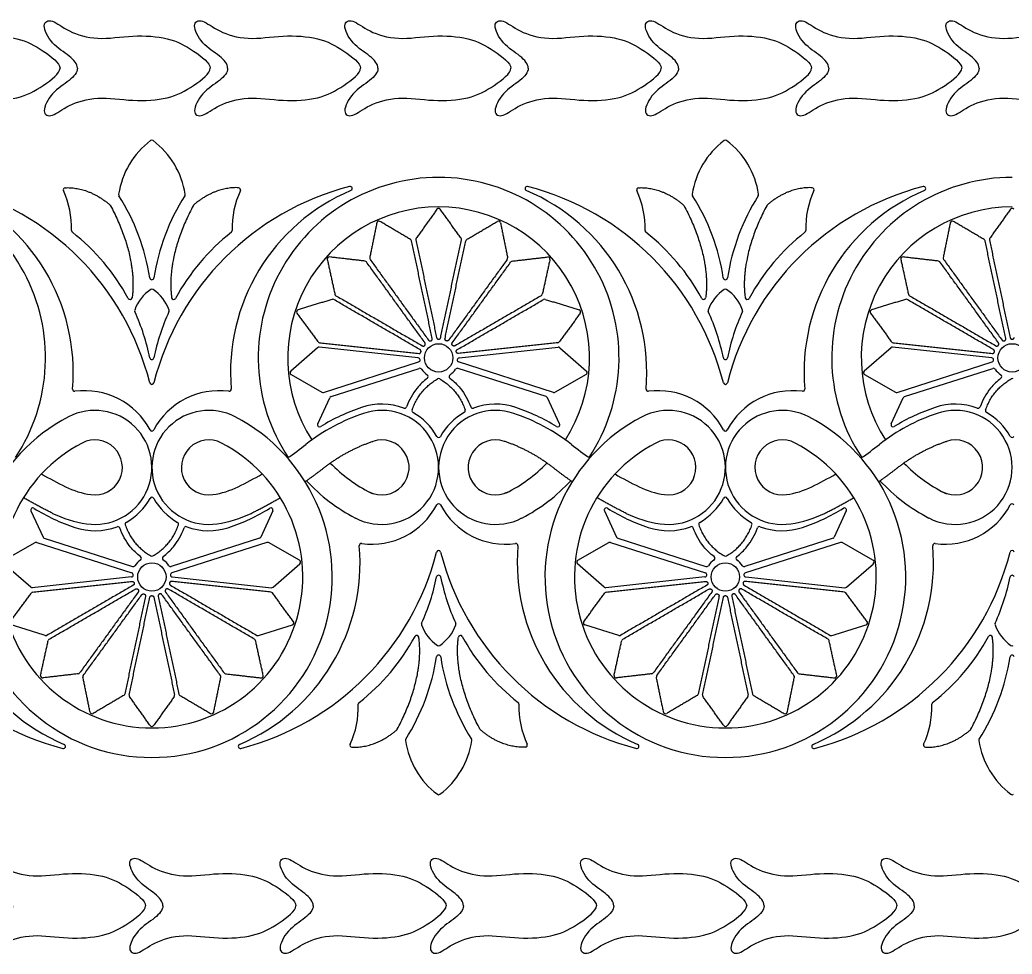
# Model space of a CAD drawing. Header units: millimetres. Extents: x -100 to 100, y -100 to 100.
# Drawn here: x -52.99 to -19.41, y 67.63 to 99.23 of the extents above; entities that cross this region are included whole.
import ezdxf

# ---------------------------------------------------------------- set-up
doc = ezdxf.new("R2010")
doc.units = ezdxf.units.MM
doc.header["$MEASUREMENT"] = 0
doc.layers.add('Layer 03', color=5, linetype='Continuous')

msp = doc.modelspace()

# ---------------------------------------------------------------- linework, layer by layer
at = {"layer": 'Layer 03'}
for p, q in [((-42.919, 88.139), (-43.825, 87.343)), ((-39.509, 87.792), (-42.864, 88.156)), ((-38.128, 87.792), (-34.772, 88.156)), ((-34.718, 88.139), (-33.812, 87.343)), ((-23.509, 88.139), (-24.416, 87.343)), ((-20.1, 87.792), (-23.455, 88.156)), ((-42.709, 86.625), (-39.495, 87.655)), ((-34.927, 86.625), (-38.142, 87.655)), ((-23.3, 86.625), (-20.086, 87.655)), ((-42.46, 86.483), (-39.475, 87.44)), ((-35.176, 86.483), (-38.162, 87.44)), ((-23.051, 86.483), (-20.066, 87.44)), ((-43.813, 87.229), (-42.766, 86.631)), ((-33.823, 87.229), (-34.871, 86.631)), ((-24.404, 87.229), (-23.357, 86.631)), ((-42.911, 85.56), (-42.503, 86.446)), ((-34.725, 85.56), (-35.134, 86.446)), ((-23.502, 85.56), (-23.094, 86.446)), ((-52.616, 82.617), (-52.207, 81.732)), ((-44.43, 82.617), (-44.838, 81.732)), ((-33.207, 82.617), (-32.798, 81.732)), ((-25.021, 82.617), (-25.429, 81.732)), ((-52.165, 81.694), (-49.179, 80.737)), ((-44.881, 81.694), (-47.866, 80.737)), ((-32.756, 81.694), (-29.77, 80.737)), ((-25.472, 81.694), (-28.457, 80.737)), ((-53.518, 80.948), (-52.47, 81.546)), ((-52.414, 81.552), (-49.199, 80.522)), ((-44.632, 81.552), (-47.846, 80.522)), ((-43.528, 80.948), (-44.575, 81.546)), ((-34.109, 80.948), (-33.061, 81.546)), ((-33.005, 81.552), (-29.79, 80.522)), ((-25.223, 81.552), (-28.437, 80.522)), ((-24.119, 80.948), (-25.166, 81.546)), ((-52.623, 80.039), (-53.529, 80.834)), ((-44.422, 80.039), (-43.516, 80.834)), ((-33.214, 80.039), (-34.12, 80.834)), ((-25.013, 80.039), (-24.107, 80.834)), ((-49.213, 80.385), (-52.569, 80.021)), ((-47.832, 80.385), (-44.477, 80.021)), ((-29.804, 80.385), (-33.16, 80.021)), ((-28.423, 80.385), (-25.067, 80.021))]:
    msp.add_line(p, q, dxfattribs=at)
for centre in [(-38.818, 87.793), (-19.409, 87.793), (-48.523, 80.384), (-29.114, 80.384)]:
    msp.add_circle(centre, 0.48, dxfattribs=at)
for centre, radius, start, end in [((-46.878, 92.908), 2.8, 127.0477, 171.3906), ((-48.523, 95.087), 0.0704, 52.9523, 127.0477), ((-50.167, 92.908), 2.8, 8.6094, 52.9523), ((-27.469, 92.908), 2.8, 127.0477, 171.3906), ((-29.114, 95.087), 0.0704, 52.9523, 127.0477), ((-30.758, 92.908), 2.8, 8.6094, 52.9523), ((-58.227, 87.793), 6.105, 326.5062, 90), ((-38.818, 87.793), 6.105, 90, 213.4938), ((-38.818, 87.793), 6.105, 326.5062, 90), ((-19.409, 87.793), 6.105, 90, 213.4938), ((-57.858, 87.307), 6.675, 355.1109, 67.0985), ((-57.516, 84.671), 9.211, 14.3254, 75.5405), ((-51.454, 93.478), 0.0704, 92.313, 204.7926), ((-54.256, 92.184), 3.016, 358.3699, 24.7926), ((-39.53, 84.671), 9.211, 104.4595, 165.6746), ((-39.187, 87.307), 6.675, 112.9015, 184.8891), ((-42.789, 92.184), 3.016, 155.2074, 181.6301), ((-45.591, 93.478), 0.0704, 335.2074, 87.687), ((-41.812, 93.522), 0.0704, 292.9015, 104.4595), ((-35.824, 93.522), 0.0704, 75.5405, 247.0985), ((-38.449, 87.307), 6.675, 355.1109, 67.0985), ((-38.106, 84.671), 9.211, 14.3254, 75.5405), ((-32.045, 93.478), 0.0704, 92.313, 204.7926), ((-34.847, 92.184), 3.016, 358.3699, 24.7926), ((-20.121, 84.671), 9.211, 104.4595, 165.6746), ((-19.778, 87.307), 6.675, 112.9015, 184.8891), ((-23.38, 92.184), 3.016, 155.2074, 181.6301), ((-26.182, 93.478), 0.0704, 335.2074, 87.687), ((-22.403, 93.522), 0.0704, 292.9015, 104.4595), ((-49.577, 93.317), 0.0704, 171.3906, 212.3831), ((-55.765, 89.392), 7.257, 8.7502, 32.3831), ((-41.28, 89.392), 7.257, 147.6169, 171.2498), ((-47.469, 93.317), 0.0704, 327.6169, 8.6094), ((-30.168, 93.317), 0.0704, 171.3906, 212.3831), ((-36.356, 89.392), 7.257, 8.7502, 32.3831), ((-21.871, 89.392), 7.257, 147.6169, 171.2498), ((-28.059, 93.317), 0.0704, 327.6169, 8.6094), ((-49.983, 92.908), 0.0704, 27.8858, 48.7274), ((-47.062, 92.908), 0.0704, 131.2726, 152.1142), ((-38.818, 87.793), 5.107, 90, 212.8968), ((-38.818, 92.778), 0.0704, 35.4977, 144.5023), ((-38.818, 87.793), 5.107, 327.1032, 90), ((-30.574, 92.908), 0.0704, 27.8858, 48.7274), ((-27.653, 92.908), 0.0704, 131.2726, 152.1142), ((-19.409, 87.793), 5.107, 90, 212.8968), ((-19.409, 92.778), 0.0704, 35.4977, 144.5023), ((-40.842, 92.349), 0.0704, 59.4455, 168.4501), ((-36.795, 92.349), 0.0704, 11.5499, 120.5545), ((-21.433, 92.349), 0.0704, 59.4455, 168.4501), ((-51.171, 92.096), 0.0704, 178.3699, 231.9383), ((-55.66, 86.363), 7.211, 28.5007, 51.9383), ((-41.386, 86.363), 7.211, 128.0617, 151.4993), ((-45.875, 92.096), 0.0704, 308.0617, 1.6301), ((-31.762, 92.096), 0.0704, 178.3699, 231.9383), ((-36.251, 86.363), 7.211, 28.5007, 51.9383), ((-21.976, 86.363), 7.211, 128.0617, 151.4993), ((-26.465, 92.096), 0.0704, 308.0617, 1.6301), ((-39.803, 91.736), 0.0704, 11.9663, 59.4455), ((-39.518, 91.797), 0.0704, 144.5023, 191.9739), ((-38.118, 91.797), 0.0704, 348.0261, 35.4977), ((-37.833, 91.736), 0.0704, 120.5545, 168.0261), ((-20.394, 91.736), 0.0704, 11.9663, 59.4455), ((-20.109, 91.797), 0.0704, 144.5023, 191.9739), ((-42.517, 91.136), 0.0704, 83.3932, 192.3979), ((-41.319, 90.997), 0.0704, 35.9217, 83.3932), ((-41.083, 91.168), 0.0704, 168.4501, 215.9217), ((-36.553, 91.168), 0.0704, 324.0783, 11.5499), ((-36.317, 90.997), 0.0704, 96.6068, 144.0783), ((-35.119, 91.136), 0.0704, 347.6021, 96.6068), ((-23.108, 91.136), 0.0704, 83.3932, 192.3979), ((-21.91, 90.997), 0.0704, 35.9217, 83.3932), ((-21.674, 91.168), 0.0704, 168.4501, 215.9217), ((-48.523, 90.507), 0.0704, 188.7502, 351.2498), ((-29.114, 90.507), 0.0704, 188.7502, 351.2498), ((-47.772, 88.94), 1.411, 124.0307, 160.5139), ((-48.523, 90.052), 0.0704, 55.9693, 124.0307), ((-49.273, 88.94), 1.411, 19.4861, 55.9693), ((-28.363, 88.94), 1.411, 124.0307, 160.5139), ((-29.114, 90.052), 0.0704, 55.9693, 124.0307), ((-29.864, 88.94), 1.411, 19.4861, 55.9693), ((-49.261, 89.838), 0.0704, 208.5007, 352.3825), ((-47.784, 89.838), 0.0704, 187.6175, 331.4993), ((-42.404, 89.706), 0.0704, 59.8694, 107.341), ((-42.258, 89.958), 0.0704, 192.3979, 239.8694), ((-35.378, 89.958), 0.0704, 300.1306, 347.6021), ((-35.232, 89.706), 0.0704, 72.659, 120.1306), ((-29.852, 89.838), 0.0704, 208.5007, 352.3825), ((-28.375, 89.838), 0.0704, 187.6175, 331.4993), ((-22.995, 89.706), 0.0704, 59.8694, 107.341), ((-22.849, 89.958), 0.0704, 192.3979, 239.8694), ((-49.036, 89.388), 0.0704, 160.5139, 204.5409), ((-55.66, 86.363), 7.211, 11.4156, 24.5409), ((-41.386, 86.363), 7.211, 155.4591, 168.5844), ((-48.009, 89.388), 0.0704, 335.4591, 19.4861), ((-43.555, 89.347), 0.0704, 107.341, 216.3456), ((-34.081, 89.347), 0.0704, 323.6544, 72.659), ((-29.627, 89.388), 0.0704, 160.5139, 204.5409), ((-36.251, 86.363), 7.211, 11.4156, 24.5409), ((-21.976, 86.363), 7.211, 155.4591, 168.5844), ((-28.6, 89.388), 0.0704, 335.4591, 19.4861), ((-24.146, 89.347), 0.0704, 107.341, 216.3456), ((-42.841, 88.375), 0.0704, 216.3456, 263.8172), ((-34.796, 88.375), 0.0704, 276.1828, 323.6544), ((-23.432, 88.375), 0.0704, 216.3456, 263.8172), ((-42.872, 88.086), 0.0704, 83.8172, 131.2888), ((-34.764, 88.086), 0.0704, 48.7112, 96.1828), ((-23.463, 88.086), 0.0704, 83.8172, 131.2888), ((-48.523, 87.804), 0.0704, 191.4156, 348.5844), ((-39.516, 87.722), 0.0704, 287.765, 83.8172), ((-38.12, 87.722), 0.0704, 96.1828, 252.235), ((-29.114, 87.804), 0.0704, 191.4156, 348.5844), ((-20.107, 87.722), 0.0704, 287.765, 83.8172), ((-43.778, 87.29), 0.0704, 131.2888, 240.2934), ((-39.453, 87.373), 0.0704, 33.5099, 107.765), ((-38.818, 87.793), 0.691, 213.5099, 236.113), ((-38.818, 87.793), 0.691, 303.887, 326.4901), ((-38.183, 87.373), 0.0704, 72.235, 146.4901), ((-33.858, 87.29), 0.0704, 299.7066, 48.7112), ((-24.369, 87.29), 0.0704, 131.2888, 240.2934), ((-20.044, 87.373), 0.0704, 33.5099, 107.765), ((-19.409, 87.793), 0.691, 213.5099, 236.113), ((-39.243, 87.161), 0.0704, 307.3775, 56.113), ((-38.818, 87.021), 0.0704, 60.0428, 119.9572), ((-38.394, 87.161), 0.0704, 123.887, 232.6225), ((-19.834, 87.161), 0.0704, 307.3775, 56.113), ((-19.409, 87.021), 0.0704, 60.0428, 119.9572), ((-51.137, 86.733), 0.0704, 175.1109, 277.7055), ((-50.792, 84.186), 2.499, 27.959, 97.7055), ((-48.523, 86.967), 0.0704, 194.3254, 345.6746), ((-46.253, 84.186), 2.499, 82.2945, 152.041), ((-45.909, 86.733), 0.0704, 262.2945, 4.8891), ((-31.728, 86.733), 0.0704, 175.1109, 277.7055), ((-31.383, 84.186), 2.499, 27.959, 97.7055), ((-29.114, 86.967), 0.0704, 194.3254, 345.6746), ((-26.844, 84.186), 2.499, 82.2945, 152.041), ((-26.499, 86.733), 0.0704, 262.2945, 4.8891), ((-42.731, 86.692), 0.0704, 240.2934, 287.765), ((-42.439, 86.416), 0.0704, 107.765, 155.2366), ((-35.198, 86.416), 0.0704, 24.7634, 72.235), ((-34.906, 86.692), 0.0704, 252.235, 299.7066), ((-23.322, 86.692), 0.0704, 240.2934, 287.765), ((-23.03, 86.416), 0.0704, 107.765, 155.2366), ((-50.451, 84.089), 1.928, 261.5255, 117.4989), ((-46.594, 84.089), 1.928, 62.5011, 278.4745), ((-39.279, 79.721), 6.747, 108.5717, 121.5567), ((-40.747, 84.089), 1.928, 242.5, 108.5717), ((-40.747, 84.089), 2.14, 69.4855, 108.5717), ((-39.972, 86.159), 0.0704, 249.4855, 339.7509), ((-39.652, 86.009), 0.0704, 160.5333, 240.307), ((-36.89, 84.089), 1.928, 71.4283, 297.5), ((-37.985, 86.009), 0.0704, 299.693, 19.4667), ((-37.664, 86.159), 0.0704, 200.2491, 290.5145), ((-36.89, 84.089), 2.14, 71.4283, 110.5145), ((-38.357, 79.721), 6.747, 58.4433, 71.4283), ((-31.042, 84.089), 1.928, 261.5255, 117.4989), ((-27.185, 84.089), 1.928, 62.5011, 278.4745), ((-19.87, 79.721), 6.747, 108.5717, 121.5567), ((-21.338, 84.089), 1.928, 242.5, 108.5717), ((-21.338, 84.089), 2.14, 69.4855, 108.5717), ((-20.563, 86.159), 0.0704, 249.4855, 339.7509), ((-20.243, 86.009), 0.0704, 160.5333, 240.307), ((-48.523, 80.384), 6.105, 117.4996, 270), ((-48.523, 80.384), 6.105, 270, 62.5004), ((-39.279, 79.721), 6.536, 108.5717, 128.0721), ((-40.747, 84.089), 2.14, 29.2482, 60.307), ((-36.89, 84.089), 2.14, 119.693, 150.7518), ((-38.357, 79.721), 6.536, 51.9279, 71.4283), ((-29.114, 80.384), 6.105, 117.4996, 270), ((-29.114, 80.384), 6.105, 270, 62.5004), ((-19.87, 79.721), 6.536, 108.5717, 128.0721), ((-21.338, 84.089), 2.14, 29.2482, 60.307), ((-48.523, 85.391), 0.0704, 207.959, 332.041), ((-42.847, 85.53), 0.0704, 155.2366, 301.5567), ((-34.789, 85.53), 0.0704, 238.4433, 24.7634), ((-29.114, 85.391), 0.0704, 207.959, 332.041), ((-23.438, 85.53), 0.0704, 155.2366, 301.5567), ((-50.451, 84.089), 0.93, 261.5255, 117.5), ((-46.594, 84.089), 0.93, 62.5, 278.4745), ((-40.747, 84.089), 0.93, 242.5, 108.5717), ((-38.818, 85.168), 0.0704, 209.2482, 330.7518), ((-36.89, 84.089), 0.93, 71.4283, 297.5), ((-31.042, 84.089), 0.93, 261.5255, 117.5), ((-27.185, 84.089), 0.93, 62.5, 278.4745), ((-21.338, 84.089), 0.93, 242.5, 108.5717), ((-19.409, 85.168), 0.0704, 209.2482, 330.7518), ((-48.523, 80.384), 5.107, 117.5, 270), ((-48.523, 80.384), 5.107, 270, 62.5), ((-51.204, 94.945), 12.802, 304.6123, 308.0717), ((-26.432, 94.945), 12.802, 231.9283, 235.3877), ((-29.114, 80.384), 5.107, 117.5, 270), ((-29.114, 80.384), 5.107, 270, 62.5), ((-31.795, 94.945), 12.802, 304.6123, 308.0717), ((-38.818, 87.793), 5.107, 224.1258, 243.3181), ((-38.818, 87.793), 5.107, 296.6819, 315.8742), ((-19.409, 87.793), 5.107, 224.1258, 243.3181), ((-45.841, 94.945), 12.802, 239.9203, 244.0496), ((-51.204, 94.945), 12.802, 295.9504, 300.0797), ((-38.818, 87.793), 6.105, 222.8864, 242.5), ((-38.818, 87.793), 6.105, 297.5, 317.1136), ((-26.432, 94.945), 12.802, 239.9203, 244.0496), ((-31.795, 94.945), 12.802, 295.9504, 300.0797), ((-19.409, 87.793), 6.105, 222.8864, 242.5), ((-50.154, 86.083), 2.947, 244.0496, 261.5255), ((-46.892, 86.083), 2.947, 278.4745, 295.9504), ((-30.745, 86.083), 2.947, 244.0496, 261.5255), ((-27.482, 86.083), 2.947, 278.4745, 295.9504), ((-50.451, 84.089), 2.14, 299.693, 330.7518), ((-48.523, 83.009), 0.0704, 29.2482, 150.7518), ((-46.594, 84.089), 2.14, 209.2482, 240.307), ((-31.042, 84.089), 2.14, 299.693, 330.7518), ((-29.114, 83.009), 0.0704, 29.2482, 150.7518), ((-27.185, 84.089), 2.14, 209.2482, 240.307), ((-52.552, 82.647), 0.0704, 58.4433, 204.7634), ((-48.984, 88.456), 6.747, 238.4433, 251.4283), ((-48.062, 88.456), 6.747, 288.5717, 301.5567), ((-44.494, 82.647), 0.0704, 335.2366, 121.5567), ((-41.088, 83.991), 2.499, 262.2945, 332.041), ((-38.818, 82.786), 0.0704, 27.959, 152.041), ((-36.549, 83.991), 2.499, 207.959, 277.7055), ((-33.143, 82.647), 0.0704, 58.4433, 204.7634), ((-29.575, 88.456), 6.747, 238.4433, 251.4283), ((-28.653, 88.456), 6.747, 288.5717, 301.5567), ((-25.085, 82.647), 0.0704, 335.2366, 121.5567), ((-21.679, 83.991), 2.499, 262.2945, 332.041), ((-19.409, 82.786), 0.0704, 27.959, 152.041), ((-50.154, 86.083), 3.945, 244.0496, 261.5255), ((-46.892, 86.083), 3.945, 278.4745, 295.9504), ((-30.745, 86.083), 3.945, 244.0496, 261.5255), ((-27.482, 86.083), 3.945, 278.4745, 295.9504), ((-50.451, 84.089), 2.14, 251.4283, 290.5145), ((-49.677, 82.019), 0.0704, 20.2491, 110.5145), ((-49.356, 82.169), 0.0704, 119.693, 199.4667), ((-47.689, 82.169), 0.0704, 340.5333, 60.307), ((-47.369, 82.019), 0.0704, 69.4855, 159.7509), ((-46.594, 84.089), 2.14, 249.4855, 288.5717), ((-31.042, 84.089), 2.14, 251.4283, 290.5145), ((-30.268, 82.019), 0.0704, 20.2491, 110.5145), ((-29.947, 82.169), 0.0704, 119.693, 199.4667), ((-28.28, 82.169), 0.0704, 340.5333, 60.307), ((-27.96, 82.019), 0.0704, 69.4855, 159.7509), ((-27.185, 84.089), 2.14, 249.4855, 288.5717), ((-52.143, 81.761), 0.0704, 204.7634, 252.235), ((-44.902, 81.761), 0.0704, 287.765, 335.2366), ((-32.734, 81.761), 0.0704, 204.7634, 252.235), ((-25.493, 81.761), 0.0704, 287.765, 335.2366), ((-48.892, 80.87), 6.675, 175.1109, 247.0985), ((-52.435, 81.485), 0.0704, 72.235, 119.7066), ((-48.154, 80.87), 6.675, 292.9015, 4.8891), ((-44.61, 81.485), 0.0704, 60.2934, 107.765), ((-41.432, 81.445), 0.0704, 82.2945, 184.8891), ((-38.818, 81.21), 0.0704, 14.3254, 165.6746), ((-36.204, 81.445), 0.0704, 355.1109, 97.7055), ((-29.483, 80.87), 6.675, 175.1109, 247.0985), ((-33.026, 81.485), 0.0704, 72.235, 119.7066), ((-28.745, 80.87), 6.675, 292.9015, 4.8891), ((-25.201, 81.485), 0.0704, 60.2934, 107.765), ((-22.023, 81.445), 0.0704, 82.2945, 184.8891), ((-19.409, 81.21), 0.0704, 14.3254, 165.6746), ((-49.235, 83.507), 9.211, 194.3254, 255.5405), ((-48.523, 80.384), 0.691, 123.887, 146.4901), ((-48.947, 81.016), 0.0704, 303.887, 52.6225), ((-48.523, 81.156), 0.0704, 240.0428, 299.9572), ((-48.098, 81.016), 0.0704, 127.3775, 236.113), ((-48.523, 80.384), 0.691, 33.5099, 56.113), ((-47.811, 83.507), 9.211, 284.4595, 345.6746), ((-43.563, 80.887), 0.0704, 311.2888, 60.2934), ((-29.825, 83.507), 9.211, 194.3254, 255.5405), ((-34.074, 80.887), 0.0704, 119.7066, 228.7112), ((-29.114, 80.384), 0.691, 123.887, 146.4901), ((-29.538, 81.016), 0.0704, 303.887, 52.6225), ((-29.114, 81.156), 0.0704, 240.0428, 299.9572), ((-28.689, 81.016), 0.0704, 127.3775, 236.113), ((-29.114, 80.384), 0.691, 33.5099, 56.113), ((-28.402, 83.507), 9.211, 284.4595, 345.6746), ((-24.154, 80.887), 0.0704, 311.2888, 60.2934), ((-49.158, 80.805), 0.0704, 252.235, 326.4901), ((-47.888, 80.805), 0.0704, 213.5099, 287.765), ((-29.749, 80.805), 0.0704, 252.235, 326.4901), ((-28.479, 80.805), 0.0704, 213.5099, 287.765), ((-49.221, 80.455), 0.0704, 276.1828, 72.235), ((-47.825, 80.455), 0.0704, 107.765, 263.8172), ((-45.955, 81.814), 7.211, 335.4591, 348.5844), ((-38.818, 80.373), 0.0704, 11.4156, 168.5844), ((-31.681, 81.814), 7.211, 191.4156, 204.5409), ((-29.812, 80.455), 0.0704, 276.1828, 72.235), ((-28.416, 80.455), 0.0704, 107.765, 263.8172), ((-26.546, 81.814), 7.211, 335.4591, 348.5844), ((-19.409, 80.373), 0.0704, 11.4156, 168.5844), ((-52.577, 80.091), 0.0704, 228.7112, 276.1828), ((-44.469, 80.091), 0.0704, 263.8172, 311.2888), ((-33.168, 80.091), 0.0704, 228.7112, 276.1828), ((-25.06, 80.091), 0.0704, 263.8172, 311.2888), ((-52.545, 79.802), 0.0704, 96.1828, 143.6544), ((-44.5, 79.802), 0.0704, 36.3456, 83.8172), ((-33.136, 79.802), 0.0704, 96.1828, 143.6544), ((-25.091, 79.802), 0.0704, 36.3456, 83.8172), ((-43.786, 78.831), 0.0704, 287.341, 36.3456), ((-39.332, 78.79), 0.0704, 155.4591, 199.4861), ((-38.068, 79.237), 1.411, 199.4861, 235.9693), ((-39.569, 79.237), 1.411, 304.0307, 340.5139), ((-38.305, 78.79), 0.0704, 340.5139, 24.5409), ((-33.851, 78.831), 0.0704, 143.6544, 252.659), ((-24.376, 78.831), 0.0704, 287.341, 36.3456), ((-19.923, 78.79), 0.0704, 155.4591, 199.4861), ((-18.659, 79.237), 1.411, 199.4861, 235.9693), ((-52.109, 78.471), 0.0704, 252.659, 300.1306), ((-51.963, 78.219), 0.0704, 120.1306, 167.6021), ((-45.083, 78.219), 0.0704, 12.3979, 59.8694), ((-44.937, 78.471), 0.0704, 239.8694, 287.341), ((-45.955, 81.814), 7.211, 308.0617, 331.4993), ((-39.557, 78.339), 0.0704, 7.6175, 151.4993), ((-38.08, 78.339), 0.0704, 28.5007, 172.3825), ((-31.681, 81.814), 7.211, 208.5007, 231.9383), ((-32.7, 78.471), 0.0704, 252.659, 300.1306), ((-32.554, 78.219), 0.0704, 120.1306, 167.6021), ((-25.674, 78.219), 0.0704, 12.3979, 59.8694), ((-25.528, 78.471), 0.0704, 239.8694, 287.341), ((-26.546, 81.814), 7.211, 308.0617, 331.4993), ((-20.147, 78.339), 0.0704, 7.6175, 151.4993), ((-38.818, 78.126), 0.0704, 235.9693, 304.0307), ((-19.409, 78.126), 0.0704, 235.9693, 304.0307), ((-46.061, 78.785), 7.257, 327.6169, 351.2498), ((-38.818, 77.67), 0.0704, 8.7502, 171.2498), ((-31.576, 78.785), 7.257, 188.7502, 212.3831), ((-26.651, 78.785), 7.257, 327.6169, 351.2498), ((-19.409, 77.67), 0.0704, 8.7502, 171.2498), ((-52.222, 77.042), 0.0704, 167.6021, 276.6068), ((-51.024, 77.18), 0.0704, 276.6068, 324.0783), ((-50.788, 77.009), 0.0704, 144.0783, 191.5499), ((-46.258, 77.009), 0.0704, 348.4501, 35.9217), ((-46.022, 77.18), 0.0704, 215.9217, 263.3932), ((-44.824, 77.042), 0.0704, 263.3932, 12.3979), ((-32.812, 77.042), 0.0704, 167.6021, 276.6068), ((-31.615, 77.18), 0.0704, 276.6068, 324.0783), ((-31.379, 77.009), 0.0704, 144.0783, 191.5499), ((-26.849, 77.009), 0.0704, 348.4501, 35.9217), ((-26.613, 77.18), 0.0704, 215.9217, 263.3932), ((-25.415, 77.042), 0.0704, 263.3932, 12.3979), ((-49.508, 76.441), 0.0704, 300.5545, 348.0337), ((-49.223, 76.381), 0.0704, 168.0261, 215.4977), ((-47.823, 76.381), 0.0704, 324.5023, 11.9739), ((-47.538, 76.441), 0.0704, 191.9739, 239.4455), ((-30.099, 76.441), 0.0704, 300.5545, 348.0337), ((-29.814, 76.381), 0.0704, 168.0261, 215.4977), ((-28.413, 76.381), 0.0704, 324.5023, 11.9739), ((-28.129, 76.441), 0.0704, 191.9739, 239.4455), ((-44.552, 75.993), 3.016, 335.2074, 1.6301), ((-41.466, 76.081), 0.0704, 128.0617, 181.6301), ((-36.17, 76.081), 0.0704, 358.3699, 51.9383), ((-33.085, 75.993), 3.016, 178.3699, 204.7926), ((-25.142, 75.993), 3.016, 335.2074, 1.6301), ((-22.057, 76.081), 0.0704, 128.0617, 181.6301), ((-50.546, 75.828), 0.0704, 191.5499, 300.5545), ((-46.499, 75.828), 0.0704, 239.4455, 348.4501), ((-31.137, 75.828), 0.0704, 191.5499, 300.5545), ((-27.09, 75.828), 0.0704, 239.4455, 348.4501), ((-48.523, 75.399), 0.0704, 215.4977, 324.5023), ((-40.279, 75.269), 0.0704, 311.2726, 332.1142), ((-37.358, 75.269), 0.0704, 207.8858, 228.7274), ((-29.114, 75.399), 0.0704, 215.4977, 324.5023), ((-20.869, 75.269), 0.0704, 311.2726, 332.1142), ((-39.872, 74.86), 0.0704, 147.6169, 188.6094), ((-37.764, 74.86), 0.0704, 351.3906, 32.3831), ((-20.463, 74.86), 0.0704, 147.6169, 188.6094), ((-51.517, 74.656), 0.0704, 255.5405, 67.0985), ((-45.529, 74.656), 0.0704, 112.9015, 284.4595), ((-41.75, 74.699), 0.0704, 155.2074, 267.687), ((-37.174, 75.269), 2.8, 188.6094, 232.9523), ((-40.463, 75.269), 2.8, 307.0477, 351.3906), ((-35.887, 74.699), 0.0704, 272.313, 24.7926), ((-32.108, 74.656), 0.0704, 255.5405, 67.0985), ((-26.12, 74.656), 0.0704, 112.9015, 284.4595), ((-22.341, 74.699), 0.0704, 155.2074, 267.687), ((-17.765, 75.269), 2.8, 188.6094, 232.9523), ((-38.818, 73.09), 0.0704, 232.9523, 307.0477), ((-19.409, 73.09), 0.0704, 232.9523, 307.0477)]:
    msp.add_arc(centre, radius, start, end, dxfattribs=at)
for points, degree in [([(-56.13, 97.589), (-56.13, 97.734), (-56.356, 97.998), (-57.02, 98.4), (-57.37, 99.117), (-57.003, 99.279), (-56.478, 98.825), (-55.473, 98.518), (-54.253, 98.719), (-53.025, 98.647), (-52.203, 98.208), (-51.631, 97.755), (-51.631, 97.589)], 3), ([(-51.044, 97.589), (-51.044, 97.734), (-51.27, 97.998), (-51.934, 98.4), (-52.284, 99.117), (-51.917, 99.279), (-51.392, 98.825), (-50.387, 98.518), (-49.168, 98.719), (-47.939, 98.647), (-47.117, 98.208), (-46.545, 97.755), (-46.545, 97.589)], 3), ([(-45.958, 97.589), (-45.958, 97.734), (-46.184, 97.998), (-46.848, 98.4), (-47.198, 99.117), (-46.831, 99.279), (-46.306, 98.825), (-45.301, 98.518), (-44.082, 98.719), (-42.853, 98.647), (-42.031, 98.208), (-41.459, 97.755), (-41.459, 97.589)], 3), ([(-40.872, 97.589), (-40.872, 97.734), (-41.098, 97.998), (-41.762, 98.4), (-42.112, 99.117), (-41.745, 99.279), (-41.22, 98.825), (-40.215, 98.518), (-38.996, 98.719), (-37.767, 98.647), (-36.945, 98.208), (-36.373, 97.755), (-36.373, 97.589)], 3), ([(-35.786, 97.589), (-35.786, 97.734), (-36.012, 97.998), (-36.676, 98.4), (-37.026, 99.117), (-36.659, 99.279), (-36.135, 98.825), (-35.129, 98.518), (-33.91, 98.719), (-32.681, 98.647), (-31.86, 98.208), (-31.287, 97.755), (-31.287, 97.589)], 3), ([(-30.7, 97.589), (-30.7, 97.734), (-30.926, 97.998), (-31.59, 98.4), (-31.94, 99.117), (-31.573, 99.279), (-31.049, 98.825), (-30.043, 98.518), (-28.824, 98.719), (-27.595, 98.647), (-26.774, 98.208), (-26.201, 97.755), (-26.201, 97.589)], 3), ([(-25.614, 97.589), (-25.614, 97.734), (-25.84, 97.998), (-26.505, 98.4), (-26.854, 99.117), (-26.487, 99.279), (-25.963, 98.825), (-24.957, 98.518), (-23.738, 98.719), (-22.509, 98.647), (-21.688, 98.208), (-21.115, 97.755), (-21.115, 97.589)], 3), ([(-20.528, 97.589), (-20.528, 97.734), (-20.754, 97.998), (-21.419, 98.4), (-21.768, 99.117), (-21.401, 99.279), (-20.877, 98.825), (-19.871, 98.518), (-18.652, 98.719), (-17.424, 98.647), (-16.602, 98.208), (-16.029, 97.755), (-16.029, 97.589)], 3), ([(-56.13, 97.589), (-56.13, 97.444), (-56.356, 97.179), (-57.02, 96.777), (-57.37, 96.06), (-57.003, 95.898), (-56.478, 96.353), (-55.473, 96.659), (-54.253, 96.459), (-53.025, 96.531), (-52.203, 96.969), (-51.631, 97.422), (-51.631, 97.589)], 3), ([(-51.044, 97.589), (-51.044, 97.444), (-51.27, 97.179), (-51.934, 96.777), (-52.284, 96.06), (-51.917, 95.898), (-51.392, 96.353), (-50.387, 96.659), (-49.168, 96.459), (-47.939, 96.531), (-47.117, 96.969), (-46.545, 97.422), (-46.545, 97.589)], 3), ([(-45.958, 97.589), (-45.958, 97.444), (-46.184, 97.179), (-46.848, 96.777), (-47.198, 96.06), (-46.831, 95.898), (-46.306, 96.353), (-45.301, 96.659), (-44.082, 96.459), (-42.853, 96.531), (-42.031, 96.969), (-41.459, 97.422), (-41.459, 97.589)], 3), ([(-40.872, 97.589), (-40.872, 97.444), (-41.098, 97.179), (-41.762, 96.777), (-42.112, 96.06), (-41.745, 95.898), (-41.22, 96.353), (-40.215, 96.659), (-38.996, 96.459), (-37.767, 96.531), (-36.945, 96.969), (-36.373, 97.422), (-36.373, 97.589)], 3), ([(-35.786, 97.589), (-35.786, 97.444), (-36.012, 97.179), (-36.676, 96.777), (-37.026, 96.06), (-36.659, 95.898), (-36.135, 96.353), (-35.129, 96.659), (-33.91, 96.459), (-32.681, 96.531), (-31.86, 96.969), (-31.287, 97.422), (-31.287, 97.589)], 3), ([(-30.7, 97.589), (-30.7, 97.444), (-30.926, 97.179), (-31.59, 96.777), (-31.94, 96.06), (-31.573, 95.898), (-31.049, 96.353), (-30.043, 96.659), (-28.824, 96.459), (-27.595, 96.531), (-26.774, 96.969), (-26.201, 97.422), (-26.201, 97.589)], 3), ([(-25.614, 97.589), (-25.614, 97.444), (-25.84, 97.179), (-26.505, 96.777), (-26.854, 96.06), (-26.487, 95.898), (-25.963, 96.353), (-24.957, 96.659), (-23.738, 96.459), (-22.509, 96.531), (-21.688, 96.969), (-21.115, 97.422), (-21.115, 97.589)], 3), ([(-20.528, 97.589), (-20.528, 97.444), (-20.754, 97.179), (-21.419, 96.777), (-21.768, 96.06), (-21.401, 95.898), (-20.877, 96.353), (-19.871, 96.659), (-18.652, 96.459), (-17.424, 96.531), (-16.602, 96.969), (-16.029, 97.422), (-16.029, 97.589)], 3), ([(-38.876, 92.819), (-39.226, 92.328), (-39.576, 91.838)], 2), ([(-38.061, 91.838), (-38.411, 92.328), (-38.761, 92.819)], 2), ([(-19.466, 92.819), (-19.817, 92.328), (-20.167, 91.838)], 2), ([(-40.911, 92.363), (-41.032, 91.773), (-41.152, 91.182)], 2), ([(-39.768, 91.797), (-40.287, 92.103), (-40.806, 92.41)], 2), ([(-37.869, 91.797), (-37.35, 92.103), (-36.83, 92.41)], 2), ([(-36.726, 92.363), (-36.605, 91.773), (-36.484, 91.182)], 2), ([(-21.502, 92.363), (-21.622, 91.773), (-21.743, 91.182)], 2), ([(-20.358, 91.797), (-20.878, 92.103), (-21.397, 92.41)], 2), ([(-39.035, 88.45), (-39.385, 90.1), (-39.734, 91.751)], 2), ([(-39.587, 91.782), (-39.237, 90.131), (-38.887, 88.48)], 2), ([(-38.749, 88.48), (-38.399, 90.131), (-38.049, 91.782)], 2), ([(-38.602, 88.449), (-38.252, 90.1), (-37.902, 91.751)], 2), ([(-19.626, 88.45), (-19.976, 90.1), (-20.325, 91.751)], 2), ([(-20.178, 91.782), (-19.828, 90.131), (-19.478, 88.48)], 2), ([(-42.586, 91.121), (-42.456, 90.532), (-42.327, 89.943)], 2), ([(-41.311, 91.067), (-41.91, 91.136), (-42.509, 91.206)], 2), ([(-39.282, 88.305), (-40.272, 89.672), (-41.262, 91.038)], 2), ([(-41.14, 91.126), (-40.151, 89.76), (-39.161, 88.394)], 2), ([(-36.496, 91.126), (-37.486, 89.76), (-38.476, 88.393)], 2), ([(-38.355, 88.305), (-37.365, 89.672), (-36.374, 91.038)], 2), ([(-36.325, 91.067), (-35.726, 91.136), (-35.128, 91.206)], 2), ([(-35.051, 91.121), (-35.18, 90.532), (-35.31, 89.943)], 2), ([(-23.177, 91.121), (-23.047, 90.532), (-22.918, 89.943)], 2), ([(-21.902, 91.067), (-22.501, 91.136), (-23.1, 91.206)], 2), ([(-19.873, 88.305), (-20.863, 89.672), (-21.853, 91.038)], 2), ([(-21.731, 91.126), (-20.741, 89.76), (-19.752, 88.394)], 2), ([(-42.425, 89.773), (-43.001, 89.594), (-43.576, 89.414)], 2), ([(-39.45, 88.073), (-40.909, 88.92), (-42.369, 89.767)], 2), ([(-42.293, 89.897), (-40.834, 89.05), (-39.374, 88.203)], 2), ([(-35.343, 89.897), (-36.803, 89.05), (-38.262, 88.203)], 2), ([(-38.187, 88.073), (-36.727, 88.92), (-35.268, 89.767)], 2), ([(-35.211, 89.773), (-34.636, 89.594), (-34.06, 89.414)], 2), ([(-23.016, 89.773), (-23.592, 89.594), (-24.167, 89.414)], 2), ([(-20.041, 88.073), (-21.5, 88.92), (-22.96, 89.767)], 2), ([(-22.884, 89.897), (-21.425, 89.05), (-19.965, 88.203)], 2), ([(-43.612, 89.305), (-43.255, 88.819), (-42.897, 88.333)], 2), ([(-34.024, 89.305), (-34.382, 88.819), (-34.739, 88.333)], 2), ([(-24.203, 89.305), (-23.846, 88.819), (-23.488, 88.333)], 2), ([(-42.848, 88.305), (-41.17, 88.123), (-39.493, 87.942)], 2), ([(-34.788, 88.305), (-36.466, 88.123), (-38.144, 87.942)], 2), ([(-23.439, 88.305), (-21.761, 88.123), (-20.083, 87.942)], 2), ([(-39.718, 86.032), (-39.473, 86.725), (-38.853, 87.082)], 2), ([(-39.2, 87.105), (-39.33, 87.006), (-39.447, 86.893), (-39.549, 86.768)], 3), ([(-38.783, 87.082), (-38.163, 86.725), (-37.918, 86.032)], 2), ([(-38.436, 87.105), (-38.307, 87.006), (-38.19, 86.893), (-38.088, 86.768)], 3), ([(-20.309, 86.032), (-20.064, 86.725), (-19.444, 87.082)], 2), ([(-19.791, 87.105), (-19.921, 87.006), (-20.037, 86.893), (-20.14, 86.768)], 3), ([(-39.549, 86.768), (-39.7, 86.583), (-39.819, 86.37), (-39.906, 86.134)], 3), ([(-38.088, 86.768), (-37.937, 86.583), (-37.818, 86.37), (-37.73, 86.134)], 3), ([(-20.14, 86.768), (-20.291, 86.583), (-20.41, 86.37), (-20.497, 86.134)], 3), ([(-49.253, 81.409), (-49.404, 81.594), (-49.523, 81.807), (-49.611, 82.043)], 3), ([(-49.423, 82.145), (-49.178, 81.452), (-48.558, 81.095)], 2), ([(-48.488, 81.095), (-47.868, 81.452), (-47.623, 82.145)], 2), ([(-47.792, 81.409), (-47.641, 81.594), (-47.522, 81.807), (-47.435, 82.043)], 3), ([(-29.844, 81.409), (-29.995, 81.594), (-30.114, 81.807), (-30.201, 82.043)], 3), ([(-30.014, 82.145), (-29.769, 81.452), (-29.149, 81.095)], 2), ([(-29.078, 81.095), (-28.459, 81.452), (-28.214, 82.145)], 2), ([(-28.383, 81.409), (-28.232, 81.594), (-28.113, 81.807), (-28.026, 82.043)], 3), ([(-48.905, 81.072), (-49.034, 81.172), (-49.151, 81.284), (-49.253, 81.409)], 3), ([(-48.141, 81.072), (-48.011, 81.172), (-47.894, 81.284), (-47.792, 81.409)], 3), ([(-29.495, 81.072), (-29.625, 81.172), (-29.742, 81.284), (-29.844, 81.409)], 3), ([(-28.732, 81.072), (-28.602, 81.172), (-28.485, 81.284), (-28.383, 81.409)], 3), ([(-52.553, 79.872), (-50.875, 80.054), (-49.197, 80.236)], 2), ([(-49.154, 80.105), (-50.614, 79.257), (-52.073, 78.41)], 2), ([(-51.998, 78.28), (-50.538, 79.127), (-49.079, 79.975)], 2), ([(-45.048, 78.28), (-46.507, 79.127), (-47.967, 79.975)], 2), ([(-47.891, 80.105), (-46.432, 79.257), (-44.972, 78.41)], 2), ([(-44.493, 79.872), (-46.171, 80.054), (-47.848, 80.236)], 2), ([(-33.144, 79.872), (-31.466, 80.054), (-29.788, 80.236)], 2), ([(-29.745, 80.105), (-31.205, 79.257), (-32.664, 78.41)], 2), ([(-32.589, 78.28), (-31.129, 79.127), (-29.67, 79.975)], 2), ([(-25.638, 78.28), (-27.098, 79.127), (-28.558, 79.975)], 2), ([(-28.482, 80.105), (-27.023, 79.257), (-25.563, 78.41)], 2), ([(-25.084, 79.872), (-26.761, 80.054), (-28.439, 80.236)], 2), ([(-53.317, 78.872), (-52.959, 79.358), (-52.602, 79.844)], 2), ([(-48.986, 79.872), (-49.976, 78.506), (-50.967, 77.139)], 2), ([(-50.845, 77.051), (-49.855, 78.417), (-48.865, 79.783)], 2), ([(-48.739, 79.727), (-49.089, 78.077), (-49.439, 76.426)], 2), ([(-49.292, 76.395), (-48.942, 78.046), (-48.592, 79.697)], 2), ([(-48.454, 79.697), (-48.104, 78.046), (-47.754, 76.395)], 2), ([(-48.307, 79.728), (-47.957, 78.077), (-47.607, 76.426)], 2), ([(-46.201, 77.051), (-47.191, 78.417), (-48.181, 79.784)], 2), ([(-48.059, 79.872), (-47.069, 78.506), (-46.079, 77.139)], 2), ([(-43.729, 78.872), (-44.086, 79.358), (-44.444, 79.844)], 2), ([(-33.908, 78.872), (-33.55, 79.358), (-33.193, 79.844)], 2), ([(-29.577, 79.872), (-30.567, 78.506), (-31.557, 77.139)], 2), ([(-31.436, 77.051), (-30.446, 78.417), (-29.456, 79.783)], 2), ([(-29.33, 79.727), (-29.68, 78.077), (-30.03, 76.426)], 2), ([(-29.883, 76.395), (-29.533, 78.046), (-29.183, 79.697)], 2), ([(-29.045, 79.697), (-28.695, 78.046), (-28.344, 76.395)], 2), ([(-28.898, 79.728), (-28.548, 78.077), (-28.197, 76.426)], 2), ([(-26.792, 77.051), (-27.782, 78.417), (-28.772, 79.784)], 2), ([(-28.65, 79.872), (-27.66, 78.506), (-26.67, 77.139)], 2), ([(-24.32, 78.872), (-24.677, 79.358), (-25.034, 79.844)], 2), ([(-52.13, 78.404), (-52.705, 78.584), (-53.281, 78.763)], 2), ([(-44.916, 78.404), (-44.34, 78.584), (-43.765, 78.763)], 2), ([(-32.721, 78.404), (-33.296, 78.584), (-33.872, 78.763)], 2), ([(-25.507, 78.404), (-24.931, 78.584), (-24.355, 78.763)], 2), ([(-52.29, 77.057), (-52.161, 77.646), (-52.031, 78.234)], 2), ([(-44.755, 77.057), (-44.885, 77.646), (-45.014, 78.234)], 2), ([(-32.881, 77.057), (-32.752, 77.646), (-32.622, 78.234)], 2), ([(-25.346, 77.057), (-25.476, 77.646), (-25.605, 78.234)], 2), ([(-51.016, 77.11), (-51.615, 77.041), (-52.213, 76.972)], 2), ([(-50.615, 75.814), (-50.736, 76.405), (-50.857, 76.995)], 2), ([(-46.43, 75.814), (-46.309, 76.405), (-46.189, 76.995)], 2), ([(-46.03, 77.11), (-45.431, 77.041), (-44.832, 76.972)], 2), ([(-31.606, 77.11), (-32.205, 77.041), (-32.804, 76.972)], 2), ([(-31.206, 75.814), (-31.327, 76.405), (-31.448, 76.995)], 2), ([(-27.021, 75.814), (-26.9, 76.405), (-26.78, 76.995)], 2), ([(-26.621, 77.11), (-26.022, 77.041), (-25.423, 76.972)], 2), ([(-49.472, 76.38), (-49.991, 76.074), (-50.511, 75.767)], 2), ([(-48.58, 75.358), (-48.93, 75.849), (-49.28, 76.34)], 2), ([(-47.765, 76.34), (-48.115, 75.849), (-48.465, 75.358)], 2), ([(-47.573, 76.38), (-47.054, 76.074), (-46.535, 75.767)], 2), ([(-30.063, 76.38), (-30.582, 76.074), (-31.101, 75.767)], 2), ([(-29.171, 75.358), (-29.521, 75.849), (-29.871, 76.34)], 2), ([(-28.356, 76.34), (-28.706, 75.849), (-29.056, 75.358)], 2), ([(-28.164, 76.38), (-27.645, 76.074), (-27.126, 75.767)], 2), ([(-53.236, 69.265), (-53.236, 69.41), (-53.462, 69.675), (-54.126, 70.077), (-54.476, 70.793), (-54.109, 70.956), (-53.584, 70.501), (-52.579, 70.195), (-51.36, 70.395), (-50.131, 70.323), (-49.309, 69.885), (-48.737, 69.432), (-48.737, 69.265)], 3), ([(-48.15, 69.265), (-48.15, 69.41), (-48.376, 69.675), (-49.04, 70.077), (-49.39, 70.793), (-49.023, 70.956), (-48.498, 70.501), (-47.493, 70.195), (-46.274, 70.395), (-45.045, 70.323), (-44.223, 69.885), (-43.651, 69.432), (-43.651, 69.265)], 3), ([(-43.064, 69.265), (-43.064, 69.41), (-43.29, 69.675), (-43.954, 70.077), (-44.304, 70.793), (-43.937, 70.956), (-43.412, 70.501), (-42.407, 70.195), (-41.188, 70.395), (-39.959, 70.323), (-39.138, 69.885), (-38.565, 69.432), (-38.565, 69.265)], 3), ([(-37.978, 69.265), (-37.978, 69.41), (-38.204, 69.675), (-38.868, 70.077), (-39.218, 70.793), (-38.851, 70.956), (-38.327, 70.501), (-37.321, 70.195), (-36.102, 70.395), (-34.873, 70.323), (-34.052, 69.885), (-33.479, 69.432), (-33.479, 69.265)], 3), ([(-32.892, 69.265), (-32.892, 69.41), (-33.118, 69.675), (-33.782, 70.077), (-34.132, 70.793), (-33.765, 70.956), (-33.241, 70.501), (-32.235, 70.195), (-31.016, 70.395), (-29.787, 70.323), (-28.966, 69.885), (-28.393, 69.432), (-28.393, 69.265)], 3), ([(-27.806, 69.265), (-27.806, 69.41), (-28.032, 69.675), (-28.697, 70.077), (-29.046, 70.793), (-28.679, 70.956), (-28.155, 70.501), (-27.149, 70.195), (-25.93, 70.395), (-24.701, 70.323), (-23.88, 69.885), (-23.307, 69.432), (-23.307, 69.265)], 3), ([(-22.72, 69.265), (-22.72, 69.41), (-22.946, 69.675), (-23.611, 70.077), (-23.96, 70.793), (-23.593, 70.956), (-23.069, 70.501), (-22.063, 70.195), (-20.844, 70.395), (-19.616, 70.323), (-18.794, 69.885), (-18.221, 69.432), (-18.221, 69.265)], 3), ([(-53.236, 69.265), (-53.236, 69.12), (-53.462, 68.856), (-54.126, 68.454), (-54.476, 67.737), (-54.109, 67.575), (-53.584, 68.029), (-52.579, 68.335), (-51.36, 68.135), (-50.131, 68.207), (-49.309, 68.646), (-48.737, 69.099), (-48.737, 69.265)], 3), ([(-48.15, 69.265), (-48.15, 69.12), (-48.376, 68.856), (-49.04, 68.454), (-49.39, 67.737), (-49.023, 67.575), (-48.498, 68.029), (-47.493, 68.335), (-46.274, 68.135), (-45.045, 68.207), (-44.223, 68.646), (-43.651, 69.099), (-43.651, 69.265)], 3), ([(-43.064, 69.265), (-43.064, 69.12), (-43.29, 68.856), (-43.954, 68.454), (-44.304, 67.737), (-43.937, 67.575), (-43.412, 68.029), (-42.407, 68.335), (-41.188, 68.135), (-39.959, 68.207), (-39.138, 68.646), (-38.565, 69.099), (-38.565, 69.265)], 3), ([(-37.978, 69.265), (-37.978, 69.12), (-38.204, 68.856), (-38.868, 68.454), (-39.218, 67.737), (-38.851, 67.575), (-38.327, 68.029), (-37.321, 68.335), (-36.102, 68.135), (-34.873, 68.207), (-34.052, 68.646), (-33.479, 69.099), (-33.479, 69.265)], 3), ([(-32.892, 69.265), (-32.892, 69.12), (-33.118, 68.856), (-33.782, 68.454), (-34.132, 67.737), (-33.765, 67.575), (-33.241, 68.029), (-32.235, 68.335), (-31.016, 68.135), (-29.787, 68.207), (-28.966, 68.646), (-28.393, 69.099), (-28.393, 69.265)], 3), ([(-27.806, 69.265), (-27.806, 69.12), (-28.032, 68.856), (-28.697, 68.454), (-29.046, 67.737), (-28.679, 67.575), (-28.155, 68.029), (-27.149, 68.335), (-25.93, 68.135), (-24.701, 68.207), (-23.88, 68.646), (-23.307, 69.099), (-23.307, 69.265)], 3), ([(-22.72, 69.265), (-22.72, 69.12), (-22.946, 68.856), (-23.611, 68.454), (-23.96, 67.737), (-23.593, 67.575), (-23.069, 68.029), (-22.063, 68.335), (-20.844, 68.135), (-19.616, 68.207), (-18.794, 68.646), (-18.221, 69.099), (-18.221, 69.265)], 3)]:
    msp.add_open_spline(points, degree=degree, dxfattribs=at)
for points, weights in [([(-51.457, 93.549), (-50.643, 93.581), (-49.937, 92.961)], [0.991086190686, 0.931627267798, 0.998993724523]), ([(-45.588, 93.549), (-46.402, 93.581), (-47.109, 92.961)], [0.991086190686, 0.931627267798, 0.998993724523]), ([(-32.048, 93.549), (-31.234, 93.581), (-30.528, 92.961)], [0.991086190686, 0.931627267798, 0.998993724523]), ([(-26.179, 93.549), (-26.993, 93.581), (-27.7, 92.961)], [0.991086190686, 0.931627267798, 0.998993724523]), ([(-49.921, 92.941), (-49.006, 91.213), (-49.191, 89.828)], [0.996253518444, 0.951418316504, 0.992804499628]), ([(-47.125, 92.941), (-48.039, 91.213), (-47.854, 89.828)], [0.996253518444, 0.951418316504, 0.992804499628]), ([(-30.512, 92.941), (-29.597, 91.213), (-29.782, 89.828)], [0.996253518444, 0.951418316504, 0.992804499628]), ([(-27.716, 92.941), (-28.63, 91.213), (-28.445, 89.828)], [0.996253518444, 0.951418316504, 0.992804499628]), ([(-42.694, 84.081), (-41.945, 84.668), (-41.043, 84.971)], [1, 0.985555526944, 1]), ([(-34.942, 84.081), (-35.691, 84.668), (-36.593, 84.971)], [1, 0.985555526944, 1]), ([(-23.285, 84.081), (-22.536, 84.668), (-21.634, 84.971)], [1, 0.985555526944, 1]), ([(-43.338, 83.606), (-43.009, 83.834), (-42.694, 84.081)], [0.997776199129, 0.998468414763, 1]), ([(-34.299, 83.606), (-34.627, 83.834), (-34.942, 84.081)], [0.997776199129, 0.998468414763, 1]), ([(-23.928, 83.606), (-23.6, 83.834), (-23.285, 84.081)], [0.997776199129, 0.998468414763, 1]), ([(-51.88, 82.536), (-52.385, 82.782), (-52.868, 83.067)], [0.999999997335, 0.997851911537, 0.997354930222]), ([(-45.165, 82.536), (-44.661, 82.782), (-44.178, 83.067)], [0.999999997335, 0.997851911537, 0.997354930222]), ([(-41.111, 83.23), (-41.077, 83.218), (-41.043, 83.207)], [0.998930088524, 0.99944361276, 1]), ([(-36.525, 83.23), (-36.559, 83.218), (-36.593, 83.207)], [0.998930088524, 0.99944361276, 1]), ([(-32.471, 82.536), (-32.976, 82.782), (-33.459, 83.067)], [0.999999997335, 0.997851911537, 0.997354930222]), ([(-25.756, 82.536), (-25.252, 82.782), (-24.769, 83.067)], [0.999999997335, 0.997851911537, 0.997354930222]), ([(-21.702, 83.23), (-21.668, 83.218), (-21.634, 83.207)], [0.998930088524, 0.99944361276, 1]), ([(-40.216, 75.236), (-39.302, 76.965), (-39.487, 78.349)], [0.996253518444, 0.951418316504, 0.992804499628]), ([(-37.42, 75.236), (-38.335, 76.965), (-38.15, 78.349)], [0.996253518444, 0.951418316504, 0.992804499628]), ([(-20.807, 75.236), (-19.893, 76.965), (-20.078, 78.349)], [0.996253518444, 0.951418316504, 0.992804499628]), ([(-41.753, 74.629), (-40.939, 74.596), (-40.232, 75.216)], [0.991086190686, 0.931627267798, 0.998993724523]), ([(-35.884, 74.629), (-36.698, 74.596), (-37.404, 75.216)], [0.991086190686, 0.931627267798, 0.998993724523]), ([(-22.343, 74.629), (-21.53, 74.596), (-20.823, 75.216)], [0.991086190686, 0.931627267798, 0.998993724523])]:
    msp.add_rational_spline(points, weights, degree=2, dxfattribs=at)
for points, weights, knots in [([(-39.161, 88.394), (-39.127, 88.348), (-39.075, 88.371), (-39.023, 88.394), (-39.035, 88.45)], [1, 0.776560308122, 1, 0.776560308122, 1], [6.4871414, 6.4871414, 6.4871414, 6.5689344, 6.5689344, 6.6507274, 6.6507274, 6.6507274]), ([(-38.887, 88.48), (-38.875, 88.424), (-38.818, 88.424), (-38.761, 88.424), (-38.749, 88.48)], [1, 0.777002531931, 1, 0.777002531931, 1], [4.039016, 4.039016, 4.039016, 4.1207247, 4.1207247, 4.2024335, 4.2024335, 4.2024335]), ([(-38.476, 88.393), (-38.51, 88.347), (-38.562, 88.37), (-38.614, 88.393), (-38.602, 88.449)], [1, 0.777002534424, 1, 0.777002534424, 1], [6.4880822, 6.4880822, 6.4880822, 6.5697909, 6.5697909, 6.6514997, 6.6514997, 6.6514997]), ([(-19.752, 88.394), (-19.718, 88.348), (-19.666, 88.371), (-19.614, 88.394), (-19.626, 88.45)], [1, 0.776560308122, 1, 0.776560308122, 1], [6.4871414, 6.4871414, 6.4871414, 6.5689344, 6.5689344, 6.6507274, 6.6507274, 6.6507274]), ([(-19.478, 88.48), (-19.466, 88.424), (-19.409, 88.424), (-19.352, 88.424), (-19.34, 88.48)], [1, 0.777002531931, 1, 0.777002531931, 1], [4.039016, 4.039016, 4.039016, 4.1207247, 4.1207247, 4.2024335, 4.2024335, 4.2024335]), ([(-39.493, 87.942), (-39.436, 87.936), (-39.418, 87.99), (-39.4, 88.044), (-39.45, 88.073)], [1, 0.777002534164, 1, 0.777002534164, 1], [3.7649943, 3.7649943, 3.7649943, 3.846703, 3.846703, 3.9284118, 3.9284118, 3.9284118]), ([(-39.374, 88.203), (-39.325, 88.174), (-39.287, 88.216), (-39.248, 88.259), (-39.282, 88.305)], [1, 0.777002532812, 1, 0.777002532812, 1], [3.7649943, 3.7649943, 3.7649943, 3.846703, 3.846703, 3.9284118, 3.9284118, 3.9284118]), ([(-38.262, 88.203), (-38.312, 88.174), (-38.35, 88.216), (-38.388, 88.259), (-38.355, 88.305)], [1, 0.777002532812, 1, 0.777002532812, 1], [3.7649943, 3.7649943, 3.7649943, 3.846703, 3.846703, 3.9284118, 3.9284118, 3.9284118]), ([(-38.144, 87.942), (-38.201, 87.936), (-38.218, 87.99), (-38.236, 88.044), (-38.187, 88.073)], [1, 0.777002534164, 1, 0.777002534164, 1], [3.7649943, 3.7649943, 3.7649943, 3.846703, 3.846703, 3.9284118, 3.9284118, 3.9284118]), ([(-20.083, 87.942), (-20.027, 87.936), (-20.009, 87.99), (-19.991, 88.044), (-20.041, 88.073)], [1, 0.777002534164, 1, 0.777002534164, 1], [3.7649943, 3.7649943, 3.7649943, 3.846703, 3.846703, 3.9284118, 3.9284118, 3.9284118]), ([(-19.965, 88.203), (-19.916, 88.174), (-19.877, 88.216), (-19.839, 88.259), (-19.873, 88.305)], [1, 0.777002532812, 1, 0.777002532812, 1], [3.7649943, 3.7649943, 3.7649943, 3.846703, 3.846703, 3.9284118, 3.9284118, 3.9284118]), ([(-49.197, 80.236), (-49.14, 80.242), (-49.123, 80.187), (-49.105, 80.133), (-49.154, 80.105)], [1, 0.777002534164, 1, 0.777002534164, 1], [3.7649943, 3.7649943, 3.7649943, 3.846703, 3.846703, 3.9284118, 3.9284118, 3.9284118]), ([(-49.079, 79.975), (-49.029, 80.003), (-48.991, 79.961), (-48.953, 79.919), (-48.986, 79.872)], [1, 0.777002532812, 1, 0.777002532812, 1], [3.7649943, 3.7649943, 3.7649943, 3.846703, 3.846703, 3.9284118, 3.9284118, 3.9284118]), ([(-47.967, 79.975), (-48.016, 80.003), (-48.054, 79.961), (-48.093, 79.919), (-48.059, 79.872)], [1, 0.777002532812, 1, 0.777002532812, 1], [3.7649943, 3.7649943, 3.7649943, 3.846703, 3.846703, 3.9284118, 3.9284118, 3.9284118]), ([(-47.848, 80.236), (-47.905, 80.242), (-47.923, 80.187), (-47.941, 80.133), (-47.891, 80.105)], [1, 0.777002534164, 1, 0.777002534164, 1], [3.7649943, 3.7649943, 3.7649943, 3.846703, 3.846703, 3.9284118, 3.9284118, 3.9284118]), ([(-29.788, 80.236), (-29.731, 80.242), (-29.714, 80.187), (-29.696, 80.133), (-29.745, 80.105)], [1, 0.777002534164, 1, 0.777002534164, 1], [3.7649943, 3.7649943, 3.7649943, 3.846703, 3.846703, 3.9284118, 3.9284118, 3.9284118]), ([(-29.67, 79.975), (-29.62, 80.003), (-29.582, 79.961), (-29.544, 79.919), (-29.577, 79.872)], [1, 0.777002532812, 1, 0.777002532812, 1], [3.7649943, 3.7649943, 3.7649943, 3.846703, 3.846703, 3.9284118, 3.9284118, 3.9284118]), ([(-28.558, 79.975), (-28.607, 80.003), (-28.645, 79.961), (-28.684, 79.919), (-28.65, 79.872)], [1, 0.777002532812, 1, 0.777002532812, 1], [3.7649943, 3.7649943, 3.7649943, 3.846703, 3.846703, 3.9284118, 3.9284118, 3.9284118]), ([(-28.439, 80.236), (-28.496, 80.242), (-28.514, 80.187), (-28.532, 80.133), (-28.482, 80.105)], [1, 0.777002534164, 1, 0.777002534164, 1], [3.7649943, 3.7649943, 3.7649943, 3.846703, 3.846703, 3.9284118, 3.9284118, 3.9284118]), ([(-48.865, 79.783), (-48.832, 79.83), (-48.78, 79.806), (-48.727, 79.783), (-48.739, 79.727)], [1, 0.776560308122, 1, 0.776560308122, 1], [6.4871414, 6.4871414, 6.4871414, 6.5689344, 6.5689344, 6.6507274, 6.6507274, 6.6507274]), ([(-48.592, 79.697), (-48.58, 79.753), (-48.523, 79.753), (-48.466, 79.753), (-48.454, 79.697)], [1, 0.777002531931, 1, 0.777002531931, 1], [4.039016, 4.039016, 4.039016, 4.1207247, 4.1207247, 4.2024335, 4.2024335, 4.2024335]), ([(-48.181, 79.784), (-48.214, 79.83), (-48.267, 79.807), (-48.319, 79.784), (-48.307, 79.728)], [1, 0.777002534424, 1, 0.777002534424, 1], [6.4880822, 6.4880822, 6.4880822, 6.5697909, 6.5697909, 6.6514997, 6.6514997, 6.6514997]), ([(-29.456, 79.783), (-29.423, 79.83), (-29.37, 79.806), (-29.318, 79.783), (-29.33, 79.727)], [1, 0.776560308122, 1, 0.776560308122, 1], [6.4871414, 6.4871414, 6.4871414, 6.5689344, 6.5689344, 6.6507274, 6.6507274, 6.6507274]), ([(-29.183, 79.697), (-29.171, 79.753), (-29.114, 79.753), (-29.057, 79.753), (-29.045, 79.697)], [1, 0.777002531931, 1, 0.777002531931, 1], [4.039016, 4.039016, 4.039016, 4.1207247, 4.1207247, 4.2024335, 4.2024335, 4.2024335]), ([(-28.772, 79.784), (-28.805, 79.83), (-28.857, 79.807), (-28.91, 79.784), (-28.898, 79.728)], [1, 0.777002534424, 1, 0.777002534424, 1], [6.4880822, 6.4880822, 6.4880822, 6.5697909, 6.5697909, 6.6514997, 6.6514997, 6.6514997])]:
    msp.add_rational_spline(points, weights, degree=2, knots=knots, dxfattribs=at)

doc.saveas('drawing.dxf')
